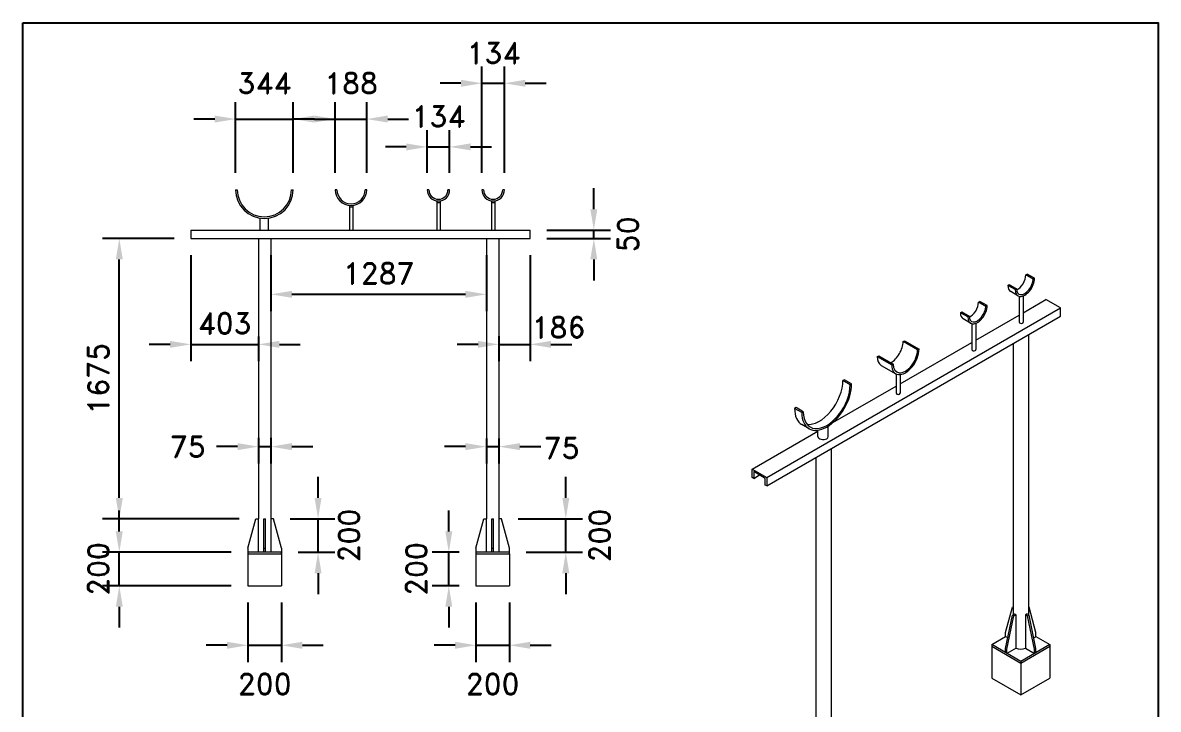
# Model space of a CAD drawing. Header units: millimetres. Extents: x -312439 to 477422, y -331570 to 212570.
# Drawn here: x 470636 to 477422, y 55375 to 59478 of the extents above; entities that cross this region are included whole.
import ezdxf

# ---------------------------------------------------------------- set-up
doc = ezdxf.new("R2010")
doc.units = ezdxf.units.MM
doc.styles.add('ROMAND', font='ROMAND.SHX')
doc.dimstyles.new('1-50 (MILIMETRO)', dxfattribs={"dimscale": 0, "dimtxt": 125, "dimasz": 125, "dimexe": 100, "dimexo": 100, "dimgap": 50, "dimtad": 0, "dimdec": 0, "dimzin": 0, "dimdsep": 46, "dimtxsty": 'ROMAND', "dimcen": -390, "dimclrd": 1, "dimclre": 1, "dimclrt": 3, "dimadec": 0, "dimazin": 0, "dimtfac": 1, "dimtdec": 0, "dimtix": 1, "dimtmove": 2, "dimatfit": 2, "dimfxl": 1, "dimtvp": 1, "dimtolj": 1, "dimtzin": 0, "dimarcsym": 0})

# ---------------------------------------------------------------- blocks, each defined once
blk = doc.blocks.new('*D366')
at = {"color": 1, "lineweight": -2, "transparency": 16777216}
for p, q in [((474048.9, 58363.7), (474048.9, 58488.7)), ((473767.8, 58238.7), (474148.9, 58238.7)), ((474048.9, 58188.7), (474048.9, 58238.7)), ((473767.8, 58188.7), (474148.9, 58188.7)), ((474048.9, 58063.7), (474048.9, 57938.7))]:
    blk.add_line(p, q, dxfattribs=at)
at = {"color": 1, "transparency": 16777216}
for points in [[(474028, 58363.7), (474069.7, 58363.7), (474048.9, 58238.7)], [(474028, 58063.7), (474069.7, 58063.7), (474048.9, 58188.7)]]:
    blk.add_solid(points, dxfattribs=at)
at = {"layer": 'Defpoints', "color": 0, "transparency": 16777216}
for p in [(473667.8, 58238.7), (474048.9, 58238.7), (473667.8, 58188.7)]:
    blk.add_point(p, dxfattribs=at)
at = {"color": 3, "transparency": 16777216, "insert": (474253.3, 58213.7), "char_height": 125, "attachment_point": 5, "rotation": 90, "style": 'ROMAND'}
blk.add_mtext('\\A1;50', dxfattribs=at)
blk = doc.blocks.new('*D367')
at = {"color": 1, "lineweight": -2, "transparency": 16777216}
for p, q in [((471908.2, 58580.2), (471908.2, 59002.5)), ((472252, 58580.2), (472252, 59002.5)), ((471783.2, 58902.5), (471658.2, 58902.5)), ((471908.2, 58902.5), (472252, 58902.5)), ((472377, 58902.5), (472502, 58902.5))]:
    blk.add_line(p, q, dxfattribs=at)
at = {"color": 1, "transparency": 16777216}
for points in [[(471783.2, 58923.4), (471783.2, 58881.7), (471908.2, 58902.5)], [(472377, 58923.4), (472377, 58881.7), (472252, 58902.5)]]:
    blk.add_solid(points, dxfattribs=at)
at = {"layer": 'Defpoints', "color": 0, "transparency": 16777216}
for p in [(472252, 58902.5), (471908.2, 58480.2), (472252, 58480.2)]:
    blk.add_point(p, dxfattribs=at)
at = {"color": 3, "transparency": 16777216, "insert": (472080.1, 59117.1), "char_height": 125, "attachment_point": 5, "style": 'ROMAND'}
blk.add_mtext('\\A1;344', dxfattribs=at)
blk = doc.blocks.new('*D368')
at = {"color": 1, "lineweight": -2, "transparency": 16777216}
for p, q in [((472503.8, 58580.2), (472503.8, 59002.5)), ((472692.1, 58580.2), (472692.1, 59002.5)), ((472378.8, 58902.5), (472253.8, 58902.5)), ((472503.8, 58902.5), (472692.1, 58902.5)), ((472817.1, 58902.5), (472942.1, 58902.5))]:
    blk.add_line(p, q, dxfattribs=at)
at = {"color": 1, "transparency": 16777216}
for points in [[(472378.8, 58923.4), (472378.8, 58881.7), (472503.8, 58902.5)], [(472817.1, 58923.4), (472817.1, 58881.7), (472692.1, 58902.5)]]:
    blk.add_solid(points, dxfattribs=at)
at = {"layer": 'Defpoints', "color": 0, "transparency": 16777216}
for p in [(472692.1, 58902.5), (472503.8, 58480.2), (472692.1, 58480.2)]:
    blk.add_point(p, dxfattribs=at)
at = {"color": 3, "transparency": 16777216, "insert": (472598, 59117.1), "char_height": 125, "attachment_point": 5, "style": 'ROMAND'}
blk.add_mtext('\\A1;188', dxfattribs=at)
blk = doc.blocks.new('*D369')
at = {"color": 1, "lineweight": -2, "transparency": 16777216}
for p, q in [((473052.9, 58580.2), (473052.9, 58836.1)), ((473187.2, 58580.2), (473187.2, 58836.1)), ((472927.9, 58736.1), (472802.9, 58736.1)), ((473052.9, 58736.1), (473187.2, 58736.1)), ((473312.2, 58736.1), (473437.2, 58736.1))]:
    blk.add_line(p, q, dxfattribs=at)
at = {"color": 1, "transparency": 16777216}
for points in [[(472927.9, 58756.9), (472927.9, 58715.3), (473052.9, 58736.1)], [(473312.2, 58756.9), (473312.2, 58715.3), (473187.2, 58736.1)]]:
    blk.add_solid(points, dxfattribs=at)
at = {"layer": 'Defpoints', "color": 0, "transparency": 16777216}
for p in [(473187.2, 58736.1), (473052.9, 58480.2), (473187.2, 58480.2)]:
    blk.add_point(p, dxfattribs=at)
at = {"color": 3, "transparency": 16777216, "insert": (473120.1, 58918.6), "char_height": 125, "attachment_point": 5, "style": 'ROMAND'}
blk.add_mtext('\\A1;134', dxfattribs=at)
blk = doc.blocks.new('*D378')
at = {"color": 1, "lineweight": -2, "transparency": 16777216}
for p, q in [((473380, 58580.2), (473380, 59216.3)), ((473514.3, 58580.2), (473514.3, 59216.3)), ((473255, 59116.3), (473130, 59116.3)), ((473380, 59116.3), (473514.3, 59116.3)), ((473639.3, 59116.3), (473764.3, 59116.3))]:
    blk.add_line(p, q, dxfattribs=at)
at = {"color": 1, "transparency": 16777216}
for points in [[(473255, 59137.2), (473255, 59095.5), (473380, 59116.3)], [(473639.3, 59137.2), (473639.3, 59095.5), (473514.3, 59116.3)]]:
    blk.add_solid(points, dxfattribs=at)
at = {"layer": 'Defpoints', "color": 0, "transparency": 16777216}
for p in [(473514.3, 59116.3), (473380, 58480.2), (473514.3, 58480.2)]:
    blk.add_point(p, dxfattribs=at)
at = {"color": 3, "transparency": 16777216, "insert": (473448.7, 59296.9), "char_height": 125, "attachment_point": 5, "style": 'ROMAND'}
blk.add_mtext('\\A1;134', dxfattribs=at)
blk = doc.blocks.new('*D379')
at = {"color": 1, "lineweight": -2, "transparency": 16777216}
for p, q in [((471641.2, 58088.7), (471641.2, 57456.1)), ((471516.2, 57556.1), (471391.2, 57556.1)), ((471641.2, 57556.1), (472044.5, 57556.1)), ((472044.5, 57603.5), (472044.5, 57456.1)), ((472169.5, 57556.1), (472294.5, 57556.1))]:
    blk.add_line(p, q, dxfattribs=at)
at = {"color": 1, "transparency": 16777216}
for points in [[(471516.2, 57576.9), (471516.2, 57535.3), (471641.2, 57556.1)], [(472169.5, 57576.9), (472169.5, 57535.3), (472044.5, 57556.1)]]:
    blk.add_solid(points, dxfattribs=at)
at = {"layer": 'Defpoints', "color": 0, "transparency": 16777216}
for p in [(471641.2, 58188.7), (472044.5, 57703.5), (472044.5, 57556.1)]:
    blk.add_point(p, dxfattribs=at)
at = {"color": 3, "transparency": 16777216, "insert": (471842.8, 57681.1), "char_height": 125, "attachment_point": 5, "style": 'ROMAND'}
blk.add_mtext('\\A1;403', dxfattribs=at)
blk = doc.blocks.new('*D380')
at = {"color": 1, "lineweight": -2, "transparency": 16777216}
for p, q in [((472119.5, 58088.7), (472119.5, 57755.1)), ((473406.7, 58088.7), (473406.7, 57755.1)), ((472244.5, 57855.1), (473281.7, 57855.1))]:
    blk.add_line(p, q, dxfattribs=at)
at = {"color": 1, "transparency": 16777216}
for points in [[(472244.5, 57875.9), (472244.5, 57834.2), (472119.5, 57855.1)], [(473281.7, 57875.9), (473281.7, 57834.2), (473406.7, 57855.1)]]:
    blk.add_solid(points, dxfattribs=at)
at = {"layer": 'Defpoints', "color": 0, "transparency": 16777216}
for p in [(472119.5, 58188.7), (473406.7, 58188.7), (473406.7, 57855.1)]:
    blk.add_point(p, dxfattribs=at)
at = {"color": 3, "transparency": 16777216, "insert": (472763.1, 57980.1), "char_height": 125, "attachment_point": 5, "style": 'ROMAND'}
blk.add_mtext('\\A1;1287', dxfattribs=at)
blk = doc.blocks.new('*D296')
at = {"color": 1, "lineweight": -2, "transparency": 16777216}
for p, q in [((473667.8, 58088.7), (473667.8, 57456.1)), ((473356.7, 57556.1), (473231.7, 57556.1)), ((473481.7, 57605.5), (473481.7, 57456.1)), ((473481.7, 57556.1), (473667.8, 57556.1)), ((473792.8, 57556.1), (473917.8, 57556.1))]:
    blk.add_line(p, q, dxfattribs=at)
at = {"color": 1, "transparency": 16777216}
for points in [[(473356.7, 57576.9), (473356.7, 57535.3), (473481.7, 57556.1)], [(473792.8, 57576.9), (473792.8, 57535.3), (473667.8, 57556.1)]]:
    blk.add_solid(points, dxfattribs=at)
at = {"layer": 'Defpoints', "color": 0, "transparency": 16777216}
for p in [(473667.8, 58188.7), (473481.7, 57705.5), (473667.8, 57556.1)]:
    blk.add_point(p, dxfattribs=at)
at = {"color": 3, "transparency": 16777216, "insert": (473837.6, 57657.3), "char_height": 125, "attachment_point": 5, "style": 'ROMAND'}
blk.add_mtext('\\A1;186', dxfattribs=at)
blk = doc.blocks.new('*D381')
at = {"color": 1, "lineweight": -2, "transparency": 16777216}
for p, q in [((471541.2, 58188.7), (471113, 58188.7)), ((471213, 56638.5), (471213, 58063.7)), ((471929.5, 56513.5), (471113, 56513.5))]:
    blk.add_line(p, q, dxfattribs=at)
at = {"color": 1, "transparency": 16777216}
for points in [[(471192.1, 58063.7), (471233.8, 58063.7), (471213, 58188.7)], [(471192.1, 56638.5), (471233.8, 56638.5), (471213, 56513.5)]]:
    blk.add_solid(points, dxfattribs=at)
at = {"layer": 'Defpoints', "color": 0, "transparency": 16777216}
for p in [(471213, 58188.7), (471641.2, 58188.7), (472029.5, 56513.5)]:
    blk.add_point(p, dxfattribs=at)
at = {"color": 3, "transparency": 16777216, "insert": (471088, 57351.1), "char_height": 125, "attachment_point": 5, "rotation": 90, "style": 'ROMAND'}
blk.add_mtext('\\A1;1675', dxfattribs=at)
blk = doc.blocks.new('*D382')
at = {"color": 1, "lineweight": -2, "transparency": 16777216}
for p, q in [((471213, 56438.5), (471213, 56563.5)), ((471882, 56313.5), (471113, 56313.5)), ((471213, 56113.5), (471213, 56313.5)), ((471882, 56113.5), (471113, 56113.5)), ((471213, 55988.5), (471213, 55863.5))]:
    blk.add_line(p, q, dxfattribs=at)
at = {"color": 1, "transparency": 16777216}
for points in [[(471192.1, 56438.5), (471233.8, 56438.5), (471213, 56313.5)], [(471192.1, 55988.5), (471233.8, 55988.5), (471213, 56113.5)]]:
    blk.add_solid(points, dxfattribs=at)
at = {"layer": 'Defpoints', "color": 0, "transparency": 16777216}
for p in [(471213, 56313.5), (471982, 56313.5), (471982, 56113.5)]:
    blk.add_point(p, dxfattribs=at)
at = {"color": 3, "transparency": 16777216, "insert": (471088, 56213.5), "char_height": 125, "attachment_point": 5, "rotation": 90, "style": 'ROMAND'}
blk.add_mtext('\\A1;200', dxfattribs=at)
blk = doc.blocks.new('*D383')
at = {"color": 1, "lineweight": -2, "transparency": 16777216}
for p, q in [((471982, 56013.5), (471982, 55657.8)), ((472182, 56013.5), (472182, 55657.8)), ((471857, 55757.8), (471732, 55757.8)), ((471982, 55757.8), (472182, 55757.8)), ((472307, 55757.8), (472432, 55757.8))]:
    blk.add_line(p, q, dxfattribs=at)
at = {"color": 1, "transparency": 16777216}
for points in [[(471857, 55778.7), (471857, 55737), (471982, 55757.8)], [(472307, 55778.7), (472307, 55737), (472182, 55757.8)]]:
    blk.add_solid(points, dxfattribs=at)
at = {"layer": 'Defpoints', "color": 0, "transparency": 16777216}
for p in [(471982, 56113.5), (472182, 56113.5), (472182, 55757.8)]:
    blk.add_point(p, dxfattribs=at)
at = {"color": 3, "transparency": 16777216, "insert": (472082, 55525.9), "char_height": 125, "attachment_point": 5, "style": 'ROMAND'}
blk.add_mtext('\\A1;200', dxfattribs=at)
blk = doc.blocks.new('*D384')
at = {"color": 1, "lineweight": -2, "transparency": 16777216}
for p, q in [((473344.2, 56013.5), (473344.2, 55657.8)), ((473544.2, 56013.5), (473544.2, 55657.8)), ((473219.2, 55757.8), (473094.2, 55757.8)), ((473344.2, 55757.8), (473544.2, 55757.8)), ((473669.2, 55757.8), (473794.2, 55757.8))]:
    blk.add_line(p, q, dxfattribs=at)
at = {"color": 1, "transparency": 16777216}
for points in [[(473219.2, 55778.7), (473219.2, 55737), (473344.2, 55757.8)], [(473669.2, 55778.7), (473669.2, 55737), (473544.2, 55757.8)]]:
    blk.add_solid(points, dxfattribs=at)
at = {"layer": 'Defpoints', "color": 0, "transparency": 16777216}
for p in [(473344.2, 56113.5), (473544.2, 56113.5), (473544.2, 55757.8)]:
    blk.add_point(p, dxfattribs=at)
at = {"color": 3, "transparency": 16777216, "insert": (473444.2, 55525.9), "char_height": 125, "attachment_point": 5, "style": 'ROMAND'}
blk.add_mtext('\\A1;200', dxfattribs=at)
blk = doc.blocks.new('*D385')
at = {"color": 1, "lineweight": -2, "transparency": 16777216}
for p, q in [((472400.8, 56638.5), (472400.8, 56763.5)), ((472234.5, 56513.5), (472500.8, 56513.5)), ((472400.8, 56313.5), (472400.8, 56513.5)), ((472282, 56313.5), (472500.8, 56313.5)), ((472400.8, 56188.5), (472400.8, 56063.5))]:
    blk.add_line(p, q, dxfattribs=at)
at = {"color": 1, "transparency": 16777216}
for points in [[(472380, 56638.5), (472421.6, 56638.5), (472400.8, 56513.5)], [(472380, 56188.5), (472421.6, 56188.5), (472400.8, 56313.5)]]:
    blk.add_solid(points, dxfattribs=at)
at = {"layer": 'Defpoints', "color": 0, "transparency": 16777216}
for p in [(472134.5, 56513.5), (472400.8, 56513.5), (472182, 56313.5)]:
    blk.add_point(p, dxfattribs=at)
at = {"color": 3, "transparency": 16777216, "insert": (472586.1, 56413.5), "char_height": 125, "attachment_point": 5, "rotation": 90, "style": 'ROMAND'}
blk.add_mtext('\\A1;200', dxfattribs=at)
blk = doc.blocks.new('*D386')
at = {"color": 1, "lineweight": -2, "transparency": 16777216}
for p, q in [((473182.1, 56438.5), (473182.1, 56563.5)), ((473244.2, 56313.5), (473082.1, 56313.5)), ((473182.1, 56113.5), (473182.1, 56313.5)), ((473244.2, 56113.5), (473082.1, 56113.5)), ((473182.1, 55988.5), (473182.1, 55863.5))]:
    blk.add_line(p, q, dxfattribs=at)
at = {"color": 1, "transparency": 16777216}
for points in [[(473161.3, 56438.5), (473203, 56438.5), (473182.1, 56313.5)], [(473161.3, 55988.5), (473203, 55988.5), (473182.1, 56113.5)]]:
    blk.add_solid(points, dxfattribs=at)
at = {"layer": 'Defpoints', "color": 0, "transparency": 16777216}
for p in [(473182.1, 56313.5), (473344.2, 56313.5), (473344.2, 56113.5)]:
    blk.add_point(p, dxfattribs=at)
at = {"color": 3, "transparency": 16777216, "insert": (472988.6, 56213.5), "char_height": 125, "attachment_point": 5, "rotation": 90, "style": 'ROMAND'}
blk.add_mtext('\\A1;200', dxfattribs=at)
blk = doc.blocks.new('*D387')
at = {"color": 1, "lineweight": -2, "transparency": 16777216}
for p, q in [((473881.3, 56638.5), (473881.3, 56763.5)), ((473596.7, 56513.5), (473981.3, 56513.5)), ((473881.3, 56313.5), (473881.3, 56513.5)), ((473644.2, 56313.5), (473981.3, 56313.5)), ((473881.3, 56188.5), (473881.3, 56063.5))]:
    blk.add_line(p, q, dxfattribs=at)
at = {"color": 1, "transparency": 16777216}
for points in [[(473860.5, 56638.5), (473902.2, 56638.5), (473881.3, 56513.5)], [(473860.5, 56188.5), (473902.2, 56188.5), (473881.3, 56313.5)]]:
    blk.add_solid(points, dxfattribs=at)
at = {"layer": 'Defpoints', "color": 0, "transparency": 16777216}
for p in [(473496.7, 56513.5), (473881.3, 56513.5), (473544.2, 56313.5)]:
    blk.add_point(p, dxfattribs=at)
at = {"color": 3, "transparency": 16777216, "insert": (474083.3, 56413.5), "char_height": 125, "attachment_point": 5, "rotation": 90, "style": 'ROMAND'}
blk.add_mtext('\\A1;200', dxfattribs=at)
blk = doc.blocks.new('*D388')
at = {"color": 1, "lineweight": -2, "transparency": 16777216}
for p, q in [((471919.5, 56944.9), (471794.5, 56944.9)), ((472044.5, 56996.6), (472044.5, 56844.9)), ((472044.5, 56944.9), (472119.5, 56944.9)), ((472119.5, 56996.6), (472119.5, 56844.9)), ((472244.5, 56944.9), (472369.5, 56944.9))]:
    blk.add_line(p, q, dxfattribs=at)
at = {"color": 1, "transparency": 16777216}
for points in [[(471919.5, 56965.7), (471919.5, 56924), (472044.5, 56944.9)], [(472244.5, 56965.7), (472244.5, 56924), (472119.5, 56944.9)]]:
    blk.add_solid(points, dxfattribs=at)
at = {"layer": 'Defpoints', "color": 0, "transparency": 16777216}
for p in [(472044.5, 57096.6), (472119.5, 57096.6), (472119.5, 56944.9)]:
    blk.add_point(p, dxfattribs=at)
at = {"color": 3, "transparency": 16777216, "insert": (471622.1, 56944.9), "char_height": 125, "attachment_point": 5, "style": 'ROMAND'}
blk.add_mtext('\\A1;75', dxfattribs=at)
blk = doc.blocks.new('*D389')
at = {"color": 1, "lineweight": -2, "transparency": 16777216}
for p, q in [((473281.7, 56944.9), (473156.7, 56944.9)), ((473406.7, 56994.3), (473406.7, 56844.9)), ((473406.7, 56944.9), (473481.7, 56944.9)), ((473481.7, 56994.3), (473481.7, 56844.9)), ((473606.7, 56944.9), (473731.7, 56944.9))]:
    blk.add_line(p, q, dxfattribs=at)
at = {"color": 1, "transparency": 16777216}
for points in [[(473281.7, 56965.7), (473281.7, 56924), (473406.7, 56944.9)], [(473606.7, 56965.7), (473606.7, 56924), (473481.7, 56944.9)]]:
    blk.add_solid(points, dxfattribs=at)
at = {"layer": 'Defpoints', "color": 0, "transparency": 16777216}
for p in [(473406.7, 57094.3), (473481.7, 57094.3), (473481.7, 56944.9)]:
    blk.add_point(p, dxfattribs=at)
at = {"color": 3, "transparency": 16777216, "insert": (473856.1, 56937), "char_height": 125, "attachment_point": 5, "style": 'ROMAND'}
blk.add_mtext('\\A1;75', dxfattribs=at)

msp = doc.modelspace()

# ---------------------------------------------------------------- linework, layer by layer
at = {"color": 3, "linetype": 'Continuous', "lineweight": 0, "extrusion": (0, 1, 0)}
for p, q in [((471908.24, 58480.162), (471918.24, 58480.162)), ((472242.04, 58480.162), (472252.04, 58480.162)), ((472513.849, 58480.175), (472503.849, 58480.175)), ((472692.149, 58480.175), (472682.149, 58480.175)), ((473062.94, 58480.175), (473052.94, 58480.175)), ((473187.24, 58480.175), (473177.24, 58480.175)), ((473389.982, 58480.175), (473379.982, 58480.175)), ((473514.282, 58480.175), (473504.282, 58480.175)), ((472587.999, 58386.558), (472587.999, 58238.662)), ((472607.999, 58376.025), (472587.999, 58376.025)), ((472607.999, 58386.558), (472607.999, 58238.662)), ((473110.09, 58413.774), (473110.09, 58238.662)), ((473110.09, 58403.025), (473130.09, 58403.025)), ((473130.09, 58413.774), (473130.09, 58238.662)), ((473437.132, 58413.774), (473437.132, 58238.662)), ((473437.132, 58403.025), (473457.132, 58403.025)), ((473457.132, 58413.774), (473457.132, 58238.662)), ((472055.14, 58238.662), (472055.14, 58310.09)), ((472105.14, 58238.662), (472105.14, 58310.09)), ((471641.211, 58238.662), (471641.211, 58188.662)), ((471641.211, 58238.662), (473667.794, 58238.662)), ((473667.794, 58188.662), (473667.794, 58238.662)), ((471641.211, 58188.662), (473667.794, 58188.662)), ((472044.463, 58188.662), (472044.463, 56513.502)), ((472119.463, 58188.662), (472119.463, 56513.502)), ((473406.694, 58188.662), (473406.694, 56513.502)), ((473481.694, 58188.662), (473481.694, 56513.502)), ((471981.963, 56338.502), (472029.463, 56513.502)), ((472029.463, 56513.502), (472044.798, 56513.502)), ((472044.798, 56313.502), (472044.798, 56513.502)), ((472076.963, 56313.502), (472076.963, 56513.502)), ((472076.963, 56513.502), (472086.963, 56513.502)), ((472086.963, 56313.502), (472086.963, 56513.502)), ((472134.463, 56513.502), (472119.128, 56513.502)), ((472119.128, 56513.502), (472119.128, 56313.502)), ((472181.963, 56338.502), (472134.463, 56513.502)), ((473344.194, 56338.502), (473391.694, 56513.502)), ((473391.694, 56513.502), (473407.029, 56513.502)), ((473407.029, 56313.502), (473407.029, 56513.502)), ((473439.194, 56313.502), (473439.194, 56513.502)), ((473439.194, 56513.502), (473449.194, 56513.502)), ((473449.194, 56313.502), (473449.194, 56513.502)), ((473496.694, 56513.502), (473481.359, 56513.502)), ((473481.359, 56513.502), (473481.359, 56313.502)), ((473544.194, 56338.502), (473496.694, 56513.502)), ((471981.963, 56338.502), (471981.963, 56113.502)), ((472076.963, 56338.502), (472086.963, 56338.502)), ((472181.963, 56338.502), (472181.963, 56113.502)), ((473344.194, 56338.502), (473344.194, 56113.502)), ((473439.194, 56338.502), (473449.194, 56338.502)), ((473544.194, 56313.502), (473544.194, 56338.502)), ((472181.963, 56313.502), (471981.963, 56313.502)), ((471981.963, 56303.502), (472181.963, 56303.502)), ((472181.963, 56303.502), (472181.963, 56313.502)), ((473544.194, 56313.502), (473344.194, 56313.502)), ((473344.194, 56303.502), (473544.194, 56303.502)), ((473544.194, 56303.502), (473544.194, 56313.502)), ((473544.194, 56303.502), (473544.194, 56113.502)), ((471981.963, 56113.502), (472181.963, 56113.502)), ((473344.194, 56113.502), (473544.194, 56113.502))]:
    msp.add_line(p, q, dxfattribs=at)
at = {"color": 3, "linetype": 'Continuous', "lineweight": 0, "extrusion": (1.66533e-16, 0.816497, 0.57735)}
for p, q in [((476630.641, 57971.003), (476639.302, 57976.003)), ((476673.943, 57946.003), (476630.641, 57971.003)), ((476682.603, 57951.003), (476639.302, 57976.003)), ((476522.994, 57908.853), (476531.655, 57913.853)), ((476566.296, 57883.853), (476522.994, 57908.853)), ((476531.655, 57913.853), (476574.956, 57888.853)), ((476574.956, 57888.853), (476566.296, 57883.853)), ((476682.603, 57951.003), (476673.943, 57946.003)), ((476583.329, 57846.205), (476540.027, 57871.205)), ((476590.551, 57843.295), (476590.551, 57688.415)), ((476615.046, 57845.733), (476615.046, 57688.415)), ((476615.046, 57745.486), (476750.596, 57823.746)), ((476837.199, 57773.746), (476750.596, 57823.746)), ((475082.126, 56760.454), (476837.199, 57773.746)), ((476347.414, 57807.482), (476356.075, 57812.482)), ((476390.716, 57782.482), (476347.414, 57807.482)), ((476399.376, 57787.482), (476356.075, 57812.482)), ((476399.376, 57787.482), (476390.716, 57782.482)), ((476837.199, 57723.746), (476837.199, 57773.746)), ((475082.126, 56710.454), (476837.199, 57723.746)), ((476239.767, 57745.332), (476248.428, 57750.332)), ((476283.069, 57720.332), (476239.767, 57745.332)), ((476248.428, 57750.332), (476291.729, 57725.332)), ((476300.101, 57682.683), (476256.8, 57707.683)), ((476291.729, 57725.332), (476283.069, 57720.332)), ((476331.819, 57581.965), (476590.551, 57731.344)), ((476307.324, 57679.774), (476307.324, 57524.893)), ((476331.819, 57682.211), (476331.819, 57524.893)), ((475879.675, 57320.919), (476307.324, 57567.822)), ((475897.002, 57572.436), (475905.663, 57577.436)), ((475983.605, 57522.436), (475897.002, 57572.436)), ((475905.663, 57577.436), (475992.265, 57527.436)), ((476554.326, 57560.429), (476554.326, 55940.269)), ((476646.182, 57613.462), (476646.182, 55940.269)), ((475742.59, 57483.286), (475751.25, 57488.286)), ((475742.59, 57483.286), (475829.193, 57433.286)), ((475751.25, 57488.286), (475837.853, 57438.286)), ((475992.265, 57527.436), (475983.605, 57522.436)), ((475766.472, 57430.5), (475853.074, 57380.5)), ((475837.853, 57438.286), (475829.193, 57433.286)), ((475855.18, 57379.37), (475855.18, 57263.848)), ((475879.675, 57375.378), (475879.675, 57263.848)), ((475477.62, 57088.792), (475855.18, 57306.777)), ((475546.168, 57344.869), (475537.507, 57339.869)), ((475580.809, 57314.869), (475537.507, 57339.869)), ((475589.469, 57319.869), (475546.168, 57344.869)), ((475580.809, 57314.869), (475589.469, 57319.869)), ((475257.088, 57177.969), (475248.428, 57172.969)), ((475291.729, 57147.969), (475248.428, 57172.969)), ((475300.39, 57152.969), (475257.088, 57177.969)), ((475291.729, 57147.969), (475300.39, 57152.969)), ((475335.332, 57051.591), (475292.031, 57076.591)), ((474995.524, 56810.454), (475388.33, 57037.241)), ((475388.33, 57004.919), (475388.33, 57042.785)), ((475449.567, 57004.919), (475449.567, 57067.508)), ((475374.6, 56879.314), (475374.6, 55259.154)), ((475466.456, 56932.347), (475466.456, 55259.154)), ((474995.524, 56810.454), (475082.126, 56760.454)), ((474995.524, 56760.454), (474995.524, 56810.454)), ((475004.184, 56755.454), (474995.524, 56760.454)), ((475073.466, 56755.454), (475004.184, 56795.454)), ((475004.184, 56795.454), (475004.184, 56755.454)), ((475004.184, 56755.454), (475038.825, 56775.454)), ((475073.466, 56715.454), (475073.466, 56755.454)), ((475082.126, 56760.454), (475082.126, 56710.454)), ((475082.126, 56710.454), (475073.466, 56715.454)), ((476554.326, 55987.769), (476550.458, 55985.536)), ((476650.051, 55985.536), (476646.182, 55987.769)), ((476509.322, 55834.286), (476550.458, 55985.536)), ((476509.322, 55739.286), (476550.458, 55938.036)), ((476517.982, 55734.286), (476559.118, 55933.036)), ((476550.458, 55985.536), (476554.326, 55983.302)), ((476550.458, 55938.036), (476563.738, 55945.703)), ((476550.458, 55938.036), (476559.118, 55933.036)), ((476559.118, 55933.036), (476572.398, 55940.703)), ((476572.398, 55740.703), (476572.398, 55940.703)), ((476641.391, 55933.036), (476628.11, 55940.703)), ((476628.11, 55940.703), (476628.11, 55740.703)), ((476650.051, 55938.036), (476636.77, 55945.703)), ((476641.391, 55933.036), (476650.051, 55938.036)), ((476682.527, 55734.286), (476641.391, 55933.036)), ((476650.051, 55985.536), (476646.182, 55983.302)), ((476691.187, 55834.286), (476650.051, 55985.536)), ((476691.187, 55739.286), (476650.051, 55938.036)), ((476427.049, 55761.786), (476509.322, 55809.286)), ((476509.322, 55809.286), (476509.322, 55834.286)), ((476522.263, 55801.814), (476509.322, 55809.286)), ((476678.245, 55801.814), (476691.187, 55809.286)), ((476691.187, 55809.286), (476691.187, 55834.286)), ((476691.187, 55809.286), (476773.459, 55761.786)), ((476427.049, 55761.786), (476427.049, 55561.786)), ((476600.254, 55661.786), (476427.049, 55761.786)), ((476427.049, 55751.786), (476600.254, 55651.786)), ((476509.322, 55739.286), (476517.982, 55734.286)), ((476509.322, 55714.286), (476509.322, 55739.286)), ((476572.398, 55740.703), (476517.982, 55709.286)), ((476517.982, 55709.286), (476517.982, 55734.286)), ((476773.459, 55761.786), (476600.254, 55661.786)), ((476600.254, 55651.786), (476773.459, 55751.786)), ((476628.11, 55740.703), (476682.527, 55709.286)), ((476682.527, 55734.286), (476691.187, 55739.286)), ((476682.527, 55709.286), (476682.527, 55734.286)), ((476691.187, 55714.286), (476691.187, 55739.286)), ((476773.459, 55761.786), (476773.459, 55561.786)), ((476600.254, 55661.786), (476600.254, 55461.786)), ((476427.049, 55561.786), (476600.254, 55461.786)), ((476600.254, 55461.786), (476773.459, 55561.786))]:
    msp.add_line(p, q, dxfattribs=at)
msp.add_lwpolyline([(470635.76, 59478.309), (477422.154, 59478.309), (477422.154, 53122.769), (470635.76, 53122.769)], close=True)
at = {"color": 3, "linetype": 'Continuous', "lineweight": 0}
for centre, radius, start, end in [((472080.14, 58480.162), 171.9, 180, 359.9999824), ((472080.14, 58480.162), 161.9, 180, 0), ((472080.14, 58480.162), 171.9, 270, 0), ((472597.999, 58480.175), 94.15, 180, 0), ((472597.999, 58480.175), 84.15, 180, 0), ((473120.09, 58480.175), 67.15, 180, 0), ((473120.09, 58480.175), 57.15, 180, 0), ((473447.132, 58480.175), 67.15, 180, 0), ((473447.132, 58480.175), 57.15, 180, 0)]:
    msp.add_arc(centre, radius, start, end, dxfattribs=at)
for centre, major_axis, start_param, end_param in [((476581.148, 57942.428), (-34.997, -60.617), 0.66701193, 2.35619449), ((476581.148, 57942.428), (-41.121, -71.223), 5.49778714, 6.28318531), ((476624.449, 57917.428), (-41.121, -71.223), 5.49778714, 8.6393798), ((476624.449, 57917.428), (-34.997, -60.617), 5.49778714, 8.6393798), ((476341.222, 57753.907), (-41.121, -71.223), 5.49778714, 8.6393798), ((476341.222, 57753.907), (-34.997, -60.617), 5.49778714, 8.6393798), ((476297.921, 57778.907), (-34.997, -60.617), 0.66701193, 2.35619449), ((476297.921, 57778.907), (-41.121, -71.223), 5.49778714, 6.28318531), ((476602.799, 57688.415), (12.247, 0), 3.14159265, 5.49778714), ((476602.799, 57688.415), (12.247, 0), 5.49778714, 6.28318531), ((475824.126, 57530.361), (-51.531, -89.255), 0.78539816, 2.35619449), ((475824.126, 57530.361), (-57.655, -99.861), 5.49778714, 6.28318531), ((475910.729, 57480.361), (-57.655, -99.861), 5.49778714, 8.6393798), ((475910.729, 57480.361), (-51.531, -89.255), 5.49778714, 8.6393798), ((476319.572, 57524.893), (12.247, 0), 3.14159265, 5.49778714), ((476319.572, 57524.893), (12.247, 0), 5.49778714, 6.28318531), ((475440.599, 57233.919), (-99.143, -171.721), 5.49778714, 8.6393798), ((475397.298, 57258.919), (-99.143, -171.721), 0.22015167, 2.35619449), ((475440.599, 57233.919), (-105.267, -182.327), 0.78539816, 2.35619449), ((475867.428, 57263.848), (-12.247, 0), 0, 3.14159265), ((475397.298, 57258.919), (105.267, 182.327), 2.35619449, 3.14159265), ((475440.599, 57233.919), (-105.267, -182.327), 5.49778714, 7.06858347), ((475418.949, 57004.919), (30.619, 0), 3.14159265, 5.49778714), ((475418.949, 57004.919), (30.619, 0), 5.49778714, 6.28318531), ((476600.254, 55961.786), (45.928, 0), 3.79325923, 4.06072241), ((476600.254, 55961.786), (-45.928, 0), 2.2224629, 2.48992608), ((476600.254, 55761.786), (45.928, 0), 4.06072241, 5.36405555)]:
    msp.add_ellipse(centre, major_axis=major_axis, ratio=0.57735027, start_param=start_param, end_param=end_param, dxfattribs=at)

# ---------------------------------------------------------------- dimensions: what is measured, and where the dimension line sits
for base, p1, p2, picture, middle in [((473514.282, 59116.32), (473379.982, 58480.175), (473514.282, 58480.175), '*D378', (473448.682, 59296.86)), ((472252.04, 58902.521), (471908.24, 58480.162), (472252.04, 58480.162), '*D367', (472080.14, 59117.053)), ((472692.149, 58902.521), (472503.849, 58480.175), (472692.149, 58480.175), '*D368', (472597.999, 59117.053)), ((473187.24, 58736.116), (473052.94, 58480.175), (473187.24, 58480.175), '*D369', (473120.09, 58918.603)), ((473667.794, 57556.088), (473481.694, 57705.542), (473667.794, 58188.662), '*D296', (473837.594, 57657.349)), ((472119.463, 56944.871), (472044.463, 57096.562), (472119.463, 57096.562), '*D388', (471622.13, 56944.871)), ((473481.694, 56944.871), (473406.694, 57094.293), (473481.694, 57094.293), '*D389', (473856.06, 56937.017)), ((472181.963, 55757.821), (471981.963, 56113.502), (472181.963, 56113.502), '*D383', (472081.963, 55525.888)), ((473544.194, 55757.821), (473344.194, 56113.502), (473544.194, 56113.502), '*D384', (473444.194, 55525.888))]:
    dim = msp.add_linear_dim(base=base, p1=p1, p2=p2, dimstyle='1-50 (MILIMETRO)', override={"dimscale": 1})
    dim.commit()
    dim.dimension.update_dxf_attribs({"geometry": picture, "text_midpoint": middle, "dimtype": 160})
for base, p1, p2, picture, middle in [((474048.876, 58238.662), (473667.794, 58188.662), (473667.794, 58238.662), '*D366', (474253.295, 58213.662)), ((472400.811, 56513.502), (472181.963, 56313.502), (472134.463, 56513.502), '*D385', (472586.12, 56413.502)), ((473881.344, 56513.502), (473544.194, 56313.502), (473496.694, 56513.502), '*D387', (474083.288, 56413.502)), ((473182.13, 56313.502), (473344.194, 56113.502), (473344.194, 56313.502), '*D386', (472988.607, 56213.502))]:
    dim = msp.add_linear_dim(base=base, p1=p1, p2=p2, angle=90, dimstyle='1-50 (MILIMETRO)', override={"dimscale": 1})
    dim.commit()
    dim.dimension.update_dxf_attribs({"geometry": picture, "text_midpoint": middle, "dimtype": 160})
for base, p1, p2, picture, middle in [((471212.978, 58188.662), (472029.463, 56513.502), (471641.211, 58188.662), '*D381', (471087.978, 57351.082)), ((471212.978, 56313.502), (471981.963, 56113.502), (471981.963, 56313.502), '*D382', (471087.978, 56213.502))]:
    dim = msp.add_linear_dim(base=base, p1=p1, p2=p2, angle=90, dimstyle='1-50 (MILIMETRO)', override={"dimscale": 1})
    dim.commit()
    dim.dimension.update_dxf_attribs({"geometry": picture, "text_midpoint": middle})
for base, p1, p2, picture, middle in [((472044.463, 57556.088), (471641.211, 58188.662), (472044.463, 57703.455), '*D379', (471842.837, 57681.088)), ((473406.694, 57855.053), (472119.463, 58188.662), (473406.694, 58188.662), '*D380', (472763.079, 57980.053))]:
    dim = msp.add_linear_dim(base=base, p1=p1, p2=p2, dimstyle='1-50 (MILIMETRO)', override={"dimscale": 1})
    dim.commit()
    dim.dimension.update_dxf_attribs({"geometry": picture, "text_midpoint": middle})

doc.saveas('drawing.dxf')
